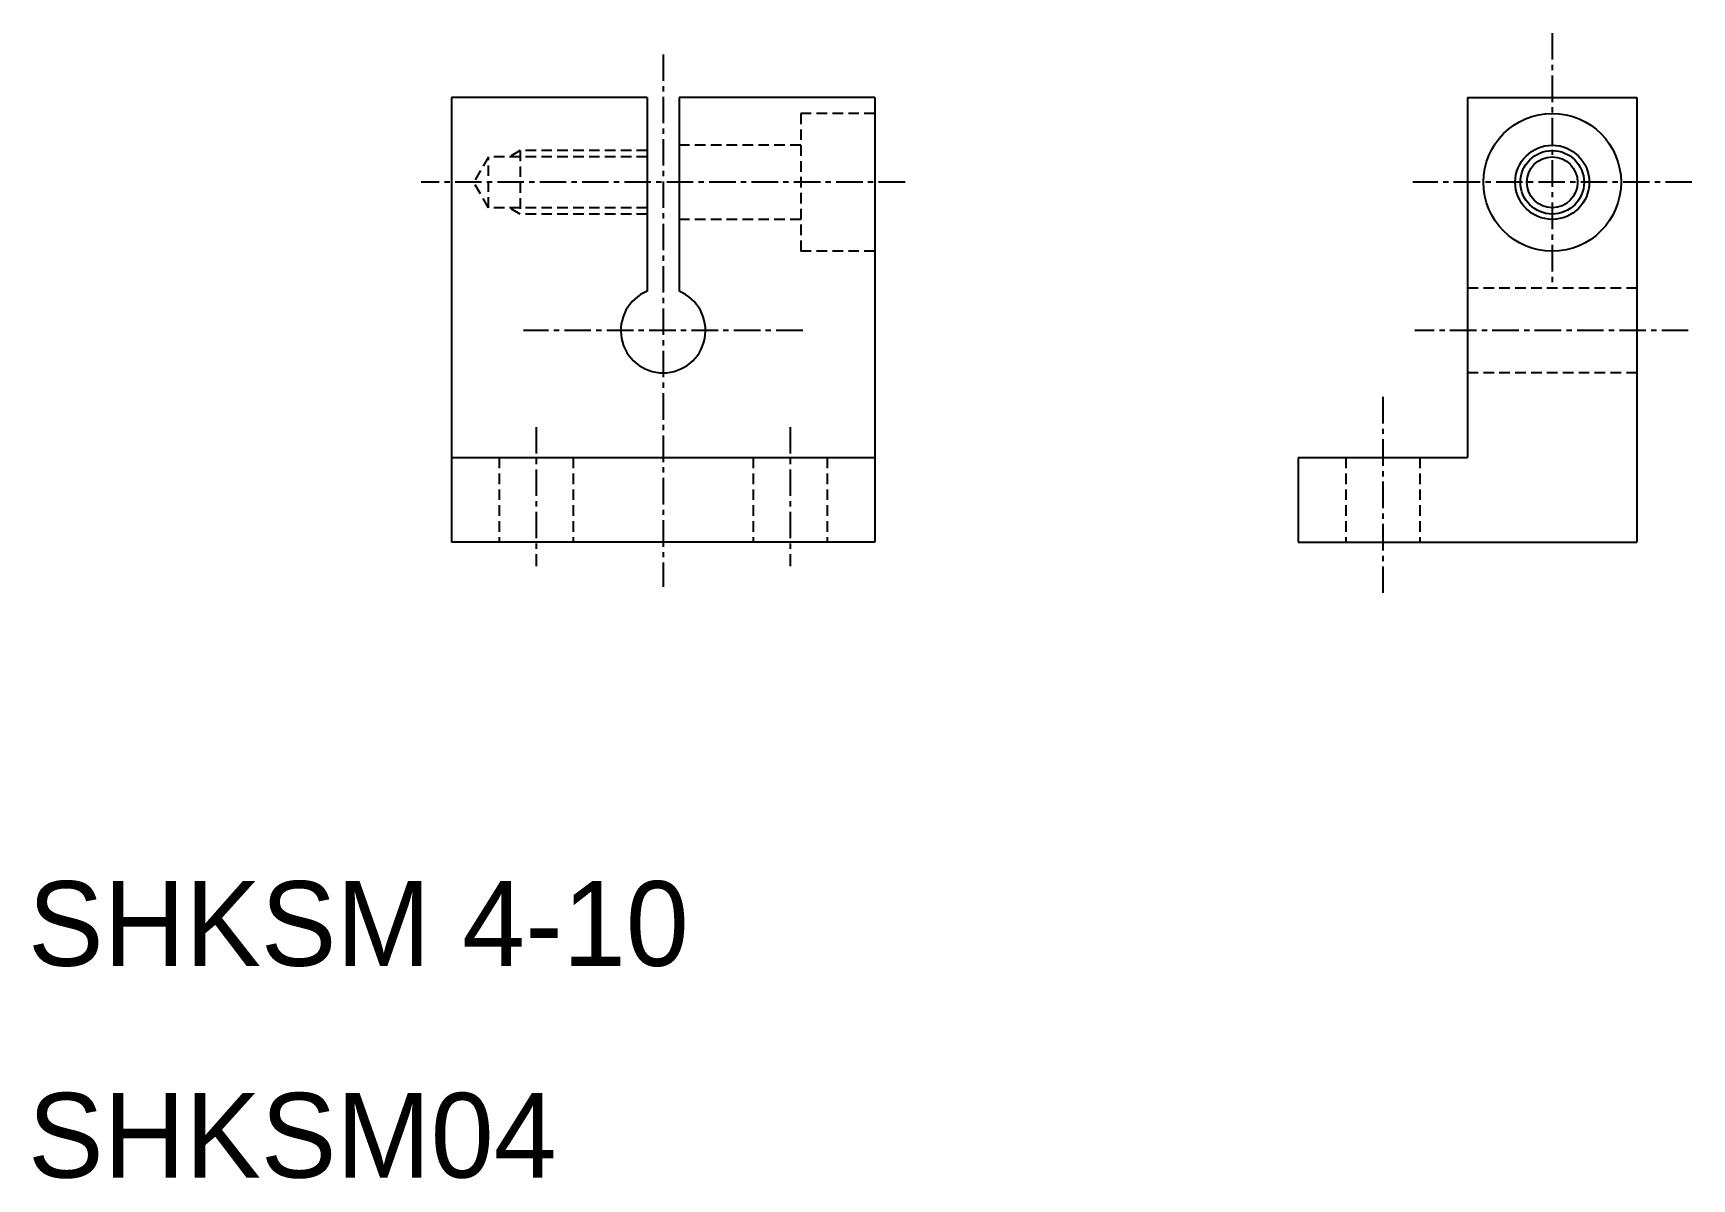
# Model space of a CAD drawing. Extents: x 10.2 to 88.6, y 9.9 to 64.
import ezdxf

# ---------------------------------------------------------------- set-up
doc = ezdxf.new("R2010")
doc.units = 0
doc.linetypes.add('CENTER', pattern=[2, 1.25, -0.25, 0.25, -0.25])
doc.linetypes.add('DASHED', pattern=[0.75, 0.5, -0.25])
doc.layers.get('0').update_dxf_attribs({"linetype": 'CONTINUOUS'})
doc.layers.add('CENTER', color=1, linetype='CENTER')

msp = doc.modelspace()

# ---------------------------------------------------------------- linework, layer by layer
at = {"color": 7, "linetype": 'CONTINUOUS'}
for p, q in [((30, 61), (30, 40)), ((39.25, 61), (30, 61)), ((39.25, 61), (39.25, 51.854)), ((40.75, 61), (40.75, 51.854)), ((50, 61), (40.75, 61)), ((50, 61), (50, 40)), ((78, 61), (78, 44)), ((78, 61), (86, 61)), ((86, 61), (86, 40)), ((30, 44), (50, 44)), ((70, 44), (78, 44)), ((70, 44), (70, 40)), ((50, 40), (30, 40)), ((40, 40), (40, 40)), ((45, 40), (45, 40)), ((70, 40), (86, 40))]:
    msp.add_line(p, q, dxfattribs=at)
at = {"color": 3, "linetype": 'DASHED'}
for p, q in [((46.5, 60.25), (46.5, 53.75)), ((50, 60.25), (46.5, 60.25)), ((31.75, 58.2), (31.057, 57)), ((39.25, 58.2), (31.75, 58.2)), ((31.75, 55.8), (31.75, 58.2)), ((33.25, 58.5), (32.73, 58.2)), ((39.25, 58.5), (33.25, 58.5)), ((33.25, 58.5), (33.25, 55.5)), ((46.5, 58.75), (40.75, 58.75)), ((31.75, 55.8), (31.057, 57)), ((39.25, 55.8), (31.75, 55.8)), ((33.25, 55.5), (32.73, 55.8)), ((39.25, 55.5), (33.25, 55.5)), ((46.5, 55.25), (40.75, 55.25)), ((50, 53.75), (46.5, 53.75)), ((86, 52), (78, 52)), ((86, 48), (78, 48)), ((32.25, 44), (32.25, 40)), ((35.75, 44), (35.75, 40)), ((44.25, 44), (44.25, 40)), ((47.75, 44), (47.75, 40)), ((72.25, 44), (72.25, 40)), ((75.75, 44), (75.75, 40))]:
    msp.add_line(p, q, dxfattribs=at)
at = {"color": 7, "linetype": 'CONTINUOUS'}
for radius in [3.25, 1.75, 1.2]:
    msp.add_circle((82, 57), radius, dxfattribs=at)
at = {"color": 3, "linetype": 'CONTINUOUS'}
msp.add_circle((82, 57), 1.5, dxfattribs=at)
at = {"color": 7, "linetype": 'CONTINUOUS'}
msp.add_arc((40, 50), 2, 112.02431, 67.97569, dxfattribs=at)
at = {"layer": 'CENTER', "color": 1, "linetype": 'CENTER'}
for p, q in [((82, 64.04), (82, 52.056)), ((40, 63.04), (40, 37.89)), ((51.427, 57), (28.573, 57)), ((88.593, 57), (75.407, 57)), ((46.593, 50), (33.407, 50)), ((88.419, 50), (75.507, 50)), ((74, 46.864), (74, 37.539)), ((34, 45.438), (34, 38.866)), ((46, 45.438), (46, 38.866))]:
    msp.add_line(p, q, dxfattribs=at)

# ---------------------------------------------------------------- texts
at = {"color": 7, "linetype": 'CONTINUOUS'}
for s, p in [('SHKSM 4-10', (10, 20)), ('SHKSM04', (10, 10))]:
    msp.add_text(s, height=4, dxfattribs=at).set_placement(p)

doc.saveas('drawing.dxf')
